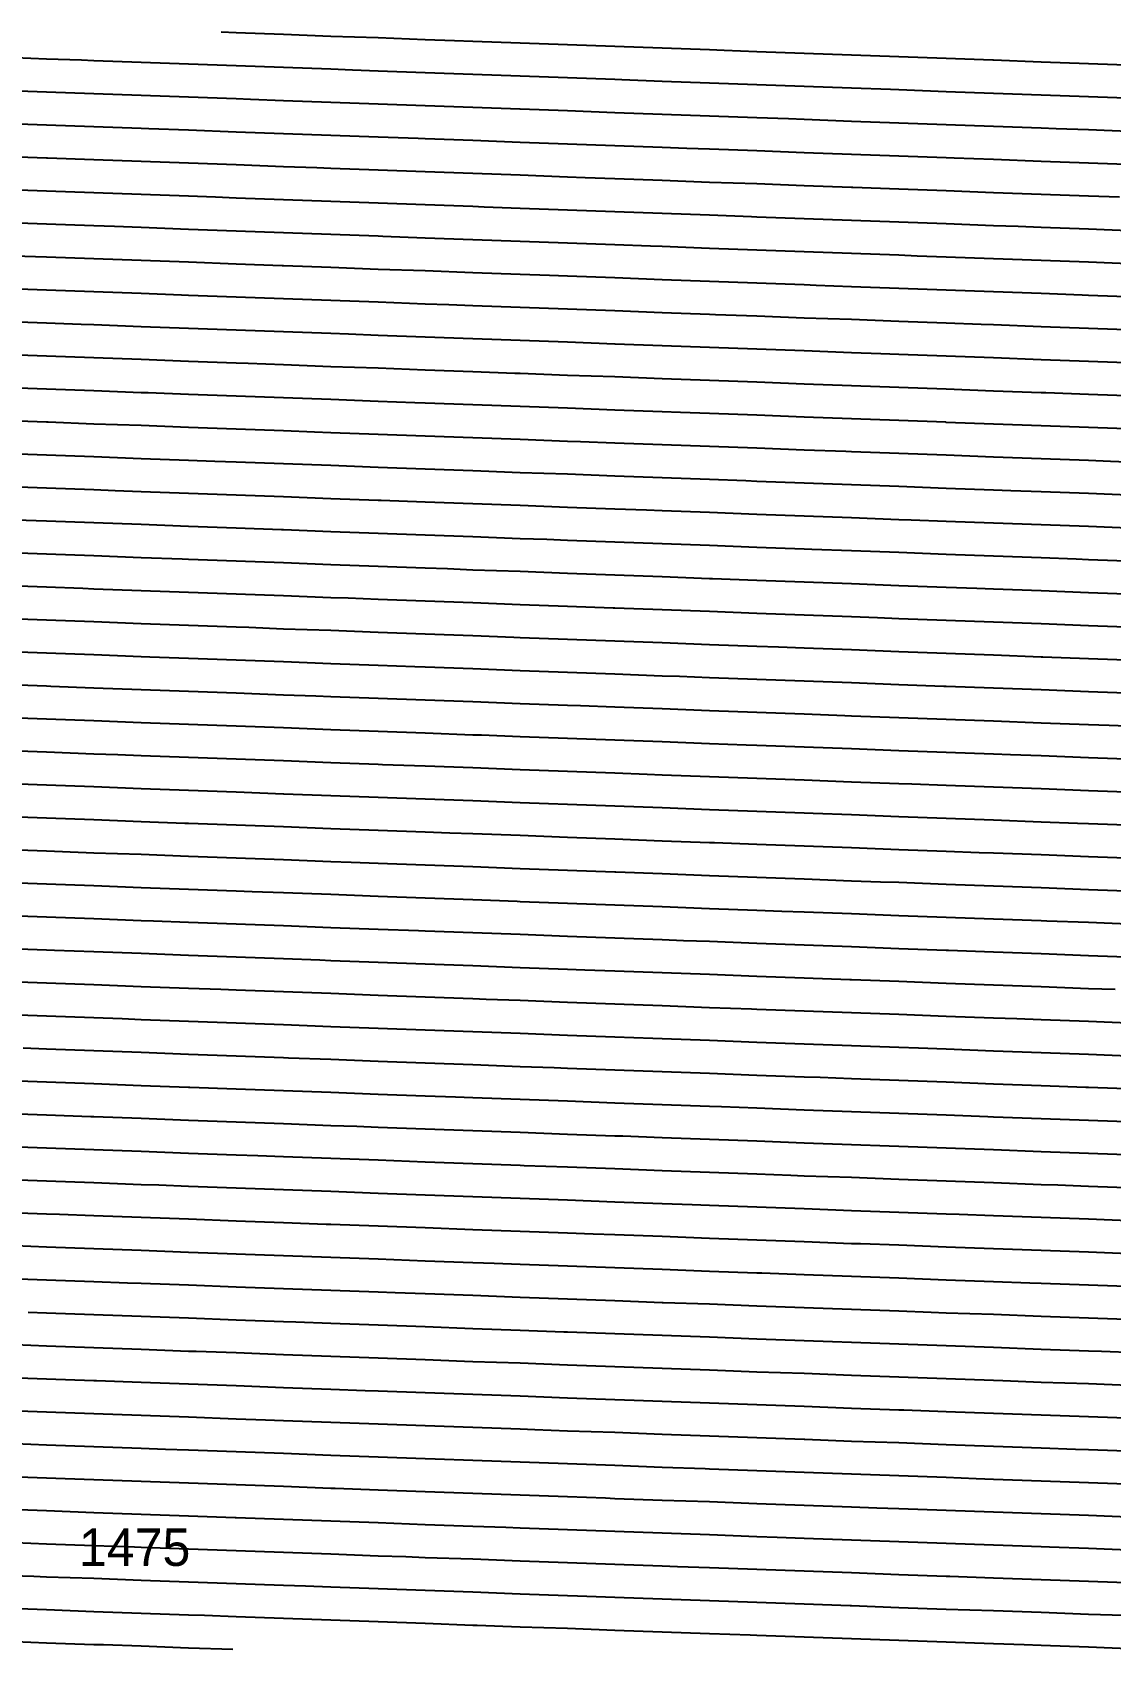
# Model space of a CAD drawing. Header units: metres. Extents: x 228 to 3387, y 52 to 162.
# Drawn here: x 423.1 to 495.1, y 53.2 to 161.3 of the extents above; entities that cross this region are included whole.
import ezdxf
from ezdxf.enums import TextEntityAlignment as Align

# ---------------------------------------------------------------- set-up
doc = ezdxf.new("R2010")
doc.units = ezdxf.units.M
for name, color, linetype in [('Vs_1000', 7, 'Continuous'), ('Vs_1025', 7, 'Continuous'), ('Vs_1050', 7, 'Continuous'), ('Vs_1075', 7, 'Continuous'), ('Vs_1100', 7, 'Continuous'), ('Vs_1125', 7, 'Continuous'), ('Vs_1150', 7, 'Continuous'), ('Vs_1175', 7, 'Continuous'), ('Vs_1200', 7, 'Continuous'), ('Vs_1225', 7, 'Continuous'), ('Vs_1250', 7, 'Continuous'), ('Vs_1275', 7, 'Continuous'), ('Vs_1300', 7, 'Continuous'), ('Vs_1325', 7, 'Continuous'), ('Vs_1350', 7, 'Continuous'), ('Vs_1375', 7, 'Continuous'), ('Vs_1400', 7, 'Continuous'), ('Vs_1425', 7, 'Continuous'), ('Vs_1450', 7, 'Continuous'), ('Vs_1475', 7, 'Continuous'), ('Vs_1500', 7, 'Continuous'), ('Vs_1525', 7, 'Continuous'), ('Vs_1550', 7, 'Continuous'), ('Vs_325', 7, 'Continuous'), ('Vs_350', 7, 'Continuous'), ('Vs_375', 7, 'Continuous'), ('Vs_400', 7, 'Continuous'), ('Vs_425', 7, 'Continuous'), ('Vs_450', 7, 'Continuous'), ('Vs_475', 7, 'Continuous'), ('Vs_500', 7, 'Continuous'), ('Vs_525', 7, 'Continuous'), ('Vs_550', 7, 'Continuous'), ('Vs_575', 7, 'Continuous'), ('Vs_600', 7, 'Continuous'), ('Vs_625', 7, 'Continuous'), ('Vs_650', 7, 'Continuous'), ('Vs_675', 7, 'Continuous'), ('Vs_700', 7, 'Continuous'), ('Vs_725', 7, 'Continuous'), ('Vs_750', 7, 'Continuous'), ('Vs_775', 7, 'Continuous'), ('Vs_800', 7, 'Continuous'), ('Vs_825', 7, 'Continuous'), ('Vs_850', 7, 'Continuous'), ('Vs_875', 7, 'Continuous'), ('Vs_900', 7, 'Continuous'), ('Vs_925', 7, 'Continuous'), ('Vs_950', 7, 'Continuous'), ('Vs_975', 7, 'Continuous')]:
    doc.layers.add(name, color=color, linetype=linetype)

msp = doc.modelspace()

# ---------------------------------------------------------------- linework, layer by layer
at = {"layer": 'Vs_1000'}
msp.add_lwpolyline([(496.75, 99.48), (493.59, 99.59), (490.43, 99.71), (487.26, 99.83), (484.24, 99.94), (484.1, 99.94), (480.94, 100.06), (477.78, 100.18), (474.62, 100.3), (471.46, 100.41), (468.29, 100.53), (466.55, 100.59), (465.13, 100.65), (461.97, 100.76), (458.81, 100.88), (455.65, 101), (452.49, 101.11), (449.32, 101.23), (448.86, 101.25), (446.16, 101.35), (443, 101.46), (439.84, 101.58), (436.68, 101.7), (433.51, 101.81), (431.17, 101.9), (430.35, 101.93), (427.19, 102.05), (424.03, 102.16), (420.87, 102.28)], dxfattribs=at)
at = {"layer": 'Vs_1025'}
msp.add_lwpolyline([(495.38, 97.33), (493.59, 97.39), (490.43, 97.51), (487.26, 97.63), (484.1, 97.74), (480.94, 97.86), (477.78, 97.98), (477.67, 97.98), (474.62, 98.09), (471.46, 98.21), (468.29, 98.33), (465.13, 98.44), (461.97, 98.56), (459.97, 98.63), (458.81, 98.68), (455.65, 98.79), (452.49, 98.91), (449.32, 99.03), (446.16, 99.14), (443, 99.26), (442.27, 99.29), (439.84, 99.38), (436.68, 99.49), (433.51, 99.61), (430.35, 99.73), (427.19, 99.84), (424.57, 99.94), (424.03, 99.96), (420.87, 100.08)], dxfattribs=at)
at = {"layer": 'Vs_1050'}
msp.add_lwpolyline([(496.75, 95.07), (493.59, 95.19), (490.43, 95.31), (488.82, 95.37), (487.26, 95.42), (484.1, 95.54), (480.94, 95.66), (477.78, 95.77), (474.62, 95.89), (471.46, 96.01), (471.1, 96.02), (468.29, 96.12), (465.13, 96.24), (461.97, 96.36), (458.81, 96.47), (455.65, 96.59), (453.38, 96.67), (452.49, 96.71), (449.32, 96.82), (446.16, 96.94), (443, 97.06), (439.84, 97.17), (436.68, 97.29), (435.67, 97.33), (433.51, 97.41), (430.35, 97.52), (427.19, 97.64), (424.03, 97.76), (420.87, 97.87)], dxfattribs=at)
at = {"layer": 'Vs_1075'}
msp.add_lwpolyline([(496.75, 92.87), (493.59, 92.99), (490.43, 93.11), (487.26, 93.22), (484.1, 93.34), (482.25, 93.41), (480.94, 93.46), (477.78, 93.57), (474.62, 93.69), (471.46, 93.8), (468.29, 93.92), (465.13, 94.04), (464.52, 94.06), (461.97, 94.15), (458.81, 94.27), (455.65, 94.39), (452.49, 94.5), (449.32, 94.62), (446.79, 94.71), (446.16, 94.74), (443, 94.85), (439.84, 94.97), (436.68, 95.09), (433.51, 95.2), (430.35, 95.32), (429.07, 95.37), (427.19, 95.44), (424.03, 95.55), (420.87, 95.67)], dxfattribs=at)
at = {"layer": 'Vs_1100'}
msp.add_lwpolyline([(496.75, 90.67), (493.59, 90.79), (493.43, 90.79), (490.43, 90.9), (487.26, 91.02), (484.1, 91.14), (480.94, 91.25), (477.78, 91.37), (475.68, 91.45), (474.62, 91.49), (471.46, 91.6), (468.29, 91.72), (465.13, 91.84), (461.97, 91.95), (458.81, 92.07), (457.93, 92.1), (455.65, 92.18), (452.49, 92.3), (449.32, 92.42), (446.16, 92.53), (443, 92.65), (440.19, 92.75), (439.84, 92.77), (436.68, 92.88), (433.51, 93), (430.35, 93.12), (427.19, 93.23), (424.03, 93.35), (422.47, 93.41)], dxfattribs=at)
at = {"layer": 'Vs_1125'}
msp.add_lwpolyline([(496.75, 88.47), (493.59, 88.59), (490.43, 88.7), (487.26, 88.82), (486.87, 88.83), (484.1, 88.94), (480.94, 89.05), (477.78, 89.17), (474.62, 89.28), (471.46, 89.4), (469.1, 89.49), (468.29, 89.52), (465.13, 89.63), (461.97, 89.75), (458.81, 89.87), (455.65, 89.98), (452.49, 90.1), (451.34, 90.14), (449.32, 90.21), (446.16, 90.33), (443, 90.45), (439.84, 90.56), (436.68, 90.68), (433.59, 90.79), (433.51, 90.8), (430.35, 90.91), (427.19, 91.03), (424.03, 91.15), (420.87, 91.26)], dxfattribs=at)
at = {"layer": 'Vs_1150'}
msp.add_lwpolyline([(496.75, 86.27), (493.59, 86.39), (490.43, 86.5), (487.26, 86.62), (484.1, 86.73), (480.94, 86.85), (480.3, 86.87), (477.78, 86.97), (474.62, 87.08), (471.46, 87.2), (468.29, 87.32), (465.13, 87.43), (462.51, 87.53), (461.97, 87.55), (458.81, 87.66), (455.65, 87.78), (452.49, 87.9), (449.32, 88.01), (446.16, 88.13), (444.74, 88.18), (443, 88.24), (439.84, 88.36), (436.68, 88.48), (433.51, 88.59), (430.35, 88.71), (427.19, 88.83), (426.98, 88.83), (424.03, 88.94), (420.87, 89.06)], dxfattribs=at)
at = {"layer": 'Vs_1175'}
msp.add_lwpolyline([(496.75, 84.07), (493.59, 84.19), (491.54, 84.26), (490.43, 84.3), (487.26, 84.42), (484.1, 84.53), (480.94, 84.65), (477.78, 84.77), (474.62, 84.88), (473.72, 84.91), (471.46, 85), (468.29, 85.11), (465.13, 85.23), (461.97, 85.35), (458.81, 85.46), (455.92, 85.57), (455.65, 85.58), (452.49, 85.69), (449.32, 85.81), (446.16, 85.93), (443, 86.04), (439.84, 86.16), (438.13, 86.22), (436.68, 86.27), (433.51, 86.39), (430.35, 86.51), (427.19, 86.62), (424.03, 86.74), (420.87, 86.86)], dxfattribs=at)
at = {"layer": 'Vs_1200'}
msp.add_lwpolyline([(496.75, 81.87), (493.59, 81.99), (490.43, 82.1), (487.26, 82.22), (484.97, 82.3), (484.1, 82.33), (480.94, 82.45), (477.78, 82.56), (474.62, 82.68), (471.46, 82.8), (468.29, 82.91), (467.13, 82.95), (465.13, 83.03), (461.97, 83.14), (458.81, 83.26), (455.65, 83.38), (452.49, 83.49), (449.32, 83.61), (449.31, 83.61), (446.16, 83.72), (443, 83.84), (439.84, 83.96), (436.68, 84.07), (433.51, 84.19), (431.52, 84.26), (430.35, 84.3), (427.19, 84.42), (424.03, 84.54), (420.87, 84.65)], dxfattribs=at)
at = {"layer": 'Vs_1225'}
msp.add_lwpolyline([(496.26, 79.69), (493.59, 79.79), (490.43, 79.9), (487.26, 80.02), (484.1, 80.13), (480.94, 80.25), (478.38, 80.34), (477.78, 80.36), (474.62, 80.48), (471.46, 80.6), (468.29, 80.71), (465.13, 80.83), (461.97, 80.94), (460.53, 80.99), (458.81, 81.06), (455.65, 81.17), (452.49, 81.29), (449.32, 81.41), (446.16, 81.52), (443, 81.64), (442.7, 81.65), (439.84, 81.75), (436.68, 81.87), (433.51, 81.99), (430.35, 82.1), (427.19, 82.22), (424.89, 82.3), (424.03, 82.33), (420.87, 82.45)], dxfattribs=at)
at = {"layer": 'Vs_1250'}
msp.add_lwpolyline([(496.75, 77.47), (493.59, 77.59), (490.43, 77.7), (489.69, 77.73), (487.26, 77.82), (484.1, 77.93), (480.94, 78.05), (477.78, 78.16), (474.62, 78.28), (471.79, 78.38), (471.46, 78.39), (468.29, 78.51), (465.13, 78.63), (461.97, 78.74), (458.81, 78.86), (455.65, 78.97), (453.92, 79.04), (452.49, 79.09), (449.32, 79.2), (446.16, 79.32), (443, 79.43), (439.84, 79.55), (436.68, 79.67), (436.08, 79.69), (433.51, 79.78), (430.35, 79.9), (427.19, 80.01), (424.03, 80.13), (420.87, 80.25)], dxfattribs=at)
at = {"layer": 'Vs_1275'}
msp.add_lwpolyline([(496.75, 75.27), (493.59, 75.39), (490.43, 75.5), (487.26, 75.62), (484.1, 75.73), (483.1, 75.77), (480.94, 75.85), (477.78, 75.96), (474.62, 76.08), (471.46, 76.19), (468.29, 76.31), (465.19, 76.42), (465.13, 76.42), (461.97, 76.54), (458.81, 76.66), (455.65, 76.77), (452.49, 76.89), (449.32, 77), (447.3, 77.08), (446.16, 77.12), (443, 77.23), (439.84, 77.35), (436.68, 77.46), (433.51, 77.58), (430.35, 77.7), (429.44, 77.73), (427.19, 77.81), (424.03, 77.93), (420.87, 78.04)], dxfattribs=at)
at = {"layer": 'Vs_1300'}
msp.add_lwpolyline([(496.75, 73.07), (494.47, 73.16), (493.59, 73.19), (490.43, 73.3), (487.26, 73.42), (484.1, 73.53), (480.94, 73.65), (477.78, 73.76), (476.5, 73.81), (474.62, 73.88), (471.46, 73.99), (468.29, 74.11), (465.13, 74.22), (461.97, 74.34), (458.81, 74.45), (458.57, 74.46), (455.65, 74.57), (452.49, 74.68), (449.32, 74.8), (446.16, 74.92), (443, 75.03), (440.67, 75.12), (439.84, 75.15), (436.68, 75.26), (433.51, 75.38), (430.35, 75.49), (427.19, 75.61), (424.03, 75.72), (422.8, 75.77)], dxfattribs=at)
at = {"layer": 'Vs_1325'}
msp.add_lwpolyline([(496.75, 70.87), (493.59, 70.99), (490.43, 71.1), (487.88, 71.2), (487.26, 71.22), (484.1, 71.33), (480.94, 71.45), (477.78, 71.56), (474.62, 71.68), (471.46, 71.79), (469.89, 71.85), (468.29, 71.91), (465.13, 72.02), (461.97, 72.14), (458.81, 72.25), (455.65, 72.37), (452.49, 72.48), (451.94, 72.5), (449.32, 72.6), (446.16, 72.71), (443, 72.83), (439.84, 72.94), (436.68, 73.06), (434.03, 73.16), (433.51, 73.17), (430.35, 73.29), (427.19, 73.41), (424.03, 73.52), (420.87, 73.64)], dxfattribs=at)
at = {"layer": 'Vs_1350'}
msp.add_lwpolyline([(496.75, 68.68), (493.59, 68.79), (490.43, 68.9), (487.26, 69.02), (484.1, 69.13), (481.27, 69.24), (480.94, 69.25), (477.78, 69.36), (474.62, 69.48), (471.46, 69.59), (468.29, 69.71), (465.13, 69.82), (463.27, 69.89), (461.97, 69.94), (458.81, 70.05), (455.65, 70.17), (452.49, 70.28), (449.32, 70.4), (446.16, 70.51), (445.3, 70.54), (443, 70.63), (439.84, 70.74), (436.68, 70.86), (433.51, 70.97), (430.35, 71.09), (427.37, 71.2), (427.19, 71.2), (424.03, 71.32), (420.87, 71.43)], dxfattribs=at)
at = {"layer": 'Vs_1375'}
msp.add_lwpolyline([(496.75, 66.48), (493.59, 66.59), (492.72, 66.62), (490.43, 66.71), (487.26, 66.82), (484.1, 66.93), (480.94, 67.05), (477.78, 67.16), (474.65, 67.28), (474.62, 67.28), (471.46, 67.39), (468.29, 67.51), (465.13, 67.62), (461.97, 67.74), (458.81, 67.85), (456.63, 67.93), (455.65, 67.97), (452.49, 68.08), (449.32, 68.19), (446.16, 68.31), (443, 68.42), (439.84, 68.54), (438.65, 68.58), (436.68, 68.65), (433.51, 68.77), (430.35, 68.88), (427.19, 69), (424.03, 69.11), (420.87, 69.23)], dxfattribs=at)
at = {"layer": 'Vs_1400'}
msp.add_lwpolyline([(496.75, 64.28), (493.59, 64.39), (490.43, 64.51), (487.26, 64.62), (486.1, 64.66), (484.1, 64.74), (480.94, 64.85), (477.78, 64.96), (474.62, 65.08), (471.46, 65.19), (468.29, 65.31), (468.01, 65.32), (465.13, 65.42), (461.97, 65.54), (458.81, 65.65), (455.65, 65.76), (452.49, 65.88), (449.98, 65.97), (449.32, 65.99), (446.16, 66.11), (443, 66.22), (439.84, 66.34), (436.68, 66.45), (433.51, 66.57), (431.97, 66.62), (430.35, 66.68), (427.19, 66.8), (424.03, 66.91), (420.87, 67.03)], dxfattribs=at)
at = {"layer": 'Vs_1425'}
msp.add_lwpolyline([(496.75, 62.08), (493.59, 62.2), (490.43, 62.31), (487.26, 62.42), (484.1, 62.54), (480.94, 62.65), (479.47, 62.7), (477.78, 62.76), (474.62, 62.88), (471.46, 62.99), (468.29, 63.11), (465.13, 63.22), (461.97, 63.33), (461.36, 63.36), (458.81, 63.45), (455.65, 63.56), (452.49, 63.68), (449.32, 63.79), (446.16, 63.91), (443.31, 64.01), (443, 64.02), (439.84, 64.14), (436.68, 64.25), (433.51, 64.36), (430.35, 64.48), (427.19, 64.59), (425.28, 64.66), (424.03, 64.71), (420.87, 64.82)], dxfattribs=at)
at = {"layer": 'Vs_1450'}
msp.add_lwpolyline([(496.75, 59.88), (493.59, 60), (491, 60.09), (490.43, 60.11), (487.26, 60.22), (484.1, 60.34), (480.94, 60.45), (477.78, 60.57), (474.62, 60.68), (472.82, 60.74), (471.46, 60.79), (468.29, 60.91), (465.13, 61.02), (461.97, 61.13), (458.81, 61.25), (455.65, 61.36), (454.7, 61.4), (452.49, 61.48), (449.32, 61.59), (446.16, 61.71), (443, 61.82), (439.84, 61.93), (436.68, 62.05), (436.62, 62.05), (433.51, 62.16), (430.35, 62.28), (427.19, 62.39), (424.03, 62.51), (420.87, 62.62)], dxfattribs=at)
at = {"layer": 'Vs_1475'}
msp.add_lwpolyline([(496.75, 57.69), (493.59, 57.8), (490.43, 57.91), (487.26, 58.03), (484.35, 58.13), (484.1, 58.14), (480.94, 58.25), (477.78, 58.37), (474.62, 58.48), (471.46, 58.59), (468.29, 58.71), (466.15, 58.78), (465.13, 58.82), (461.97, 58.93), (458.81, 59.05), (455.65, 59.16), (452.49, 59.28), (449.32, 59.39), (448.01, 59.44), (446.16, 59.5), (443, 59.62), (439.84, 59.73), (436.68, 59.85), (433.51, 59.96), (430.35, 60.07), (429.91, 60.09), (427.19, 60.19), (424.03, 60.3), (420.87, 60.42)], dxfattribs=at)
at = {"layer": 'Vs_1500'}
msp.add_lwpolyline([(495.97, 55.52), (493.59, 55.6), (490.43, 55.72), (487.26, 55.83), (484.1, 55.94), (480.94, 56.05), (477.78, 56.17), (477.69, 56.17), (474.62, 56.28), (471.46, 56.39), (468.29, 56.51), (465.13, 56.62), (461.97, 56.73), (459.47, 56.82), (458.81, 56.85), (455.65, 56.96), (452.49, 57.08), (449.32, 57.19), (446.16, 57.3), (443, 57.42), (441.31, 57.48), (439.84, 57.53), (436.68, 57.64), (433.51, 57.76), (430.35, 57.87), (427.19, 57.99), (424.03, 58.1), (423.18, 58.13), (420.87, 58.21)], dxfattribs=at)
at = {"layer": 'Vs_1525'}
msp.add_lwpolyline([(496.75, 53.29), (493.59, 53.41), (490.43, 53.52), (489.3, 53.56), (487.26, 53.63), (484.1, 53.74), (480.94, 53.86), (477.78, 53.97), (474.62, 54.08), (471.46, 54.19), (471, 54.21), (468.29, 54.31), (465.13, 54.42), (461.97, 54.53), (458.81, 54.65), (455.65, 54.76), (452.77, 54.86), (452.49, 54.87), (449.32, 54.99), (446.16, 55.1), (443, 55.22), (439.84, 55.33), (436.68, 55.44), (434.58, 55.52), (433.51, 55.56), (430.35, 55.67), (427.19, 55.78), (424.03, 55.9), (420.87, 56.01)], dxfattribs=at)
at = {"layer": 'Vs_1550'}
msp.add_lwpolyline([(436.47, 53.25), (433.51, 53.35), (430.35, 53.47), (427.84, 53.56), (427.19, 53.58), (424.03, 53.69), (420.87, 53.81)], dxfattribs=at)
at = {"layer": 'Vs_325'}
msp.add_lwpolyline([(496.75, 159.04), (493.59, 159.15), (490.43, 159.27), (487.26, 159.39), (487.22, 159.39), (484.1, 159.5), (480.94, 159.62), (477.78, 159.73), (474.62, 159.85), (471.46, 159.96), (469.27, 160.04), (468.29, 160.08), (465.13, 160.19), (461.97, 160.31), (458.81, 160.42), (455.65, 160.53), (452.49, 160.65), (451.27, 160.69), (449.32, 160.76), (446.16, 160.88), (443, 160.99), (439.84, 161.11), (436.68, 161.22), (435.68, 161.26)], dxfattribs=at)
at = {"layer": 'Vs_350'}
msp.add_lwpolyline([(496.75, 156.83), (493.59, 156.95), (490.43, 157.06), (487.26, 157.18), (484.1, 157.29), (480.94, 157.41), (480.38, 157.43), (477.78, 157.52), (474.62, 157.64), (471.46, 157.75), (468.29, 157.87), (465.13, 157.98), (462.45, 158.08), (461.97, 158.1), (458.81, 158.21), (455.65, 158.33), (452.49, 158.44), (449.32, 158.56), (446.16, 158.67), (444.45, 158.73), (443, 158.79), (439.84, 158.9), (436.68, 159.01), (433.51, 159.13), (430.35, 159.24), (427.19, 159.36), (426.37, 159.39), (424.03, 159.47), (420.87, 159.59)], dxfattribs=at)
at = {"layer": 'Vs_375'}
msp.add_lwpolyline([(496.75, 154.62), (493.59, 154.74), (491.45, 154.81), (490.43, 154.85), (487.26, 154.97), (484.1, 155.08), (480.94, 155.2), (477.78, 155.31), (474.62, 155.43), (473.57, 155.47), (471.46, 155.54), (468.29, 155.66), (465.13, 155.77), (461.97, 155.89), (458.81, 156.01), (455.65, 156.12), (455.64, 156.12), (452.49, 156.24), (449.32, 156.35), (446.16, 156.46), (443, 156.58), (439.84, 156.69), (437.64, 156.77), (436.68, 156.81), (433.51, 156.92), (430.35, 157.04), (427.19, 157.15), (424.03, 157.27), (420.87, 157.38)], dxfattribs=at)
at = {"layer": 'Vs_400'}
msp.add_lwpolyline([(496.75, 152.41), (493.59, 152.53), (490.43, 152.64), (487.26, 152.76), (484.64, 152.85), (484.1, 152.87), (480.94, 152.99), (477.78, 153.11), (474.62, 153.22), (471.46, 153.34), (468.29, 153.45), (466.77, 153.51), (465.13, 153.57), (461.97, 153.68), (458.81, 153.8), (455.65, 153.91), (452.49, 154.03), (449.32, 154.14), (448.85, 154.16), (446.16, 154.26), (443, 154.37), (439.84, 154.49), (436.68, 154.6), (433.51, 154.72), (430.86, 154.81), (430.35, 154.83), (427.19, 154.95), (424.03, 155.06), (420.87, 155.18)], dxfattribs=at)
at = {"layer": 'Vs_425'}
msp.add_lwpolyline([(495.67, 150.24), (493.59, 150.32), (490.43, 150.43), (487.26, 150.55), (484.1, 150.67), (480.94, 150.78), (477.86, 150.89), (477.78, 150.9), (474.62, 151.01), (471.46, 151.13), (468.29, 151.24), (465.13, 151.36), (461.97, 151.48), (460, 151.55), (458.81, 151.59), (455.65, 151.71), (452.49, 151.82), (449.32, 151.94), (446.16, 152.05), (443, 152.17), (442.07, 152.2), (439.84, 152.28), (436.68, 152.4), (433.51, 152.51), (430.35, 152.63), (427.19, 152.74), (424.09, 152.85), (424.03, 152.86), (420.87, 152.97)], dxfattribs=at)
at = {"layer": 'Vs_450'}
msp.add_lwpolyline([(496.75, 147.99), (493.59, 148.11), (490.43, 148.23), (488.9, 148.28), (487.26, 148.34), (484.1, 148.46), (480.94, 148.57), (477.78, 148.69), (474.62, 148.81), (471.46, 148.92), (471.1, 148.93), (468.29, 149.04), (465.13, 149.15), (461.97, 149.27), (458.81, 149.38), (455.65, 149.5), (453.24, 149.59), (452.49, 149.62), (449.32, 149.73), (446.16, 149.85), (443, 149.96), (439.84, 150.08), (436.68, 150.19), (435.32, 150.24), (433.51, 150.31), (430.35, 150.42), (427.19, 150.54), (424.03, 150.65), (420.87, 150.77)], dxfattribs=at)
at = {"layer": 'Vs_475'}
msp.add_lwpolyline([(496.75, 145.78), (493.59, 145.9), (490.43, 146.02), (487.26, 146.13), (484.1, 146.25), (482.15, 146.32), (480.94, 146.37), (477.78, 146.48), (474.62, 146.6), (471.46, 146.71), (468.29, 146.83), (465.13, 146.95), (464.35, 146.97), (461.97, 147.06), (458.81, 147.18), (455.65, 147.29), (452.49, 147.41), (449.32, 147.52), (446.49, 147.63), (446.16, 147.64), (443, 147.76), (439.84, 147.87), (436.68, 147.99), (433.51, 148.1), (430.35, 148.22), (428.57, 148.28), (427.19, 148.33), (424.03, 148.45), (420.87, 148.56)], dxfattribs=at)
at = {"layer": 'Vs_500'}
msp.add_lwpolyline([(496.75, 143.58), (493.59, 143.69), (493.17, 143.71), (490.43, 143.81), (487.26, 143.93), (484.1, 144.04), (480.94, 144.16), (477.78, 144.27), (475.41, 144.36), (474.62, 144.39), (471.46, 144.51), (468.29, 144.62), (465.13, 144.74), (461.97, 144.86), (458.81, 144.97), (457.61, 145.02), (455.65, 145.09), (452.49, 145.2), (449.32, 145.32), (446.16, 145.43), (443, 145.55), (439.84, 145.67), (439.76, 145.67), (436.68, 145.78), (433.51, 145.9), (430.35, 146.01), (427.19, 146.13), (424.03, 146.24), (421.85, 146.32)], dxfattribs=at)
at = {"layer": 'Vs_525'}
msp.add_lwpolyline([(496.75, 141.37), (493.59, 141.49), (490.43, 141.6), (487.26, 141.72), (486.44, 141.75), (484.1, 141.84), (480.94, 141.95), (477.78, 142.07), (474.62, 142.18), (471.46, 142.3), (468.69, 142.4), (468.29, 142.42), (465.13, 142.53), (461.97, 142.65), (458.81, 142.77), (455.65, 142.88), (452.49, 143), (450.89, 143.06), (449.32, 143.11), (446.16, 143.23), (443, 143.34), (439.84, 143.46), (436.68, 143.58), (433.51, 143.69), (433.04, 143.71), (430.35, 143.81), (427.19, 143.92), (424.03, 144.04), (420.87, 144.15)], dxfattribs=at)
at = {"layer": 'Vs_550'}
msp.add_lwpolyline([(496.75, 139.16), (493.59, 139.28), (490.43, 139.39), (487.26, 139.51), (484.1, 139.63), (480.94, 139.74), (479.74, 139.79), (477.78, 139.86), (474.62, 139.98), (471.46, 140.09), (468.29, 140.21), (465.13, 140.33), (461.99, 140.44), (461.97, 140.44), (458.81, 140.56), (455.65, 140.68), (452.49, 140.79), (449.32, 140.91), (446.16, 141.02), (444.19, 141.1), (443, 141.14), (439.84, 141.25), (436.68, 141.37), (433.51, 141.49), (430.35, 141.6), (427.19, 141.72), (426.34, 141.75), (424.03, 141.83), (420.87, 141.95)], dxfattribs=at)
at = {"layer": 'Vs_575'}
msp.add_lwpolyline([(496.75, 136.95), (493.59, 137.07), (490.75, 137.18), (490.43, 137.19), (487.26, 137.3), (484.1, 137.42), (480.94, 137.54), (477.78, 137.65), (474.62, 137.77), (473.04, 137.83), (471.46, 137.89), (468.29, 138), (465.13, 138.12), (461.97, 138.24), (458.81, 138.35), (455.65, 138.47), (455.29, 138.48), (452.49, 138.59), (449.32, 138.7), (446.16, 138.82), (443, 138.93), (439.84, 139.05), (437.49, 139.14), (436.68, 139.17), (433.51, 139.28), (430.35, 139.4), (427.19, 139.51), (424.03, 139.63), (420.87, 139.74)], dxfattribs=at)
at = {"layer": 'Vs_600'}
msp.add_lwpolyline([(496.75, 134.75), (493.59, 134.86), (490.43, 134.98), (487.26, 135.1), (484.1, 135.21), (484.07, 135.22), (480.94, 135.33), (477.78, 135.45), (474.62, 135.56), (471.46, 135.68), (468.29, 135.8), (466.36, 135.87), (465.13, 135.91), (461.97, 136.03), (458.81, 136.15), (455.65, 136.26), (452.49, 136.38), (449.32, 136.5), (448.61, 136.52), (446.16, 136.61), (443, 136.73), (439.84, 136.84), (436.68, 136.96), (433.51, 137.08), (430.81, 137.18), (430.35, 137.19), (427.19, 137.31), (424.03, 137.42), (420.87, 137.54)], dxfattribs=at)
at = {"layer": 'Vs_625'}
msp.add_lwpolyline([(496.75, 132.54), (495.06, 132.6), (493.59, 132.66), (490.43, 132.77), (487.26, 132.89), (484.1, 133.01), (480.94, 133.13), (477.78, 133.24), (477.39, 133.26), (474.62, 133.36), (471.46, 133.48), (468.29, 133.59), (465.13, 133.71), (461.97, 133.83), (459.68, 133.91), (458.81, 133.94), (455.65, 134.06), (452.49, 134.17), (449.32, 134.29), (446.16, 134.41), (443, 134.52), (441.93, 134.56), (439.84, 134.64), (436.68, 134.76), (433.51, 134.87), (430.35, 134.99), (427.19, 135.1), (424.14, 135.22), (424.03, 135.22), (420.87, 135.34)], dxfattribs=at)
at = {"layer": 'Vs_650'}
msp.add_lwpolyline([(496.75, 130.33), (493.59, 130.45), (490.43, 130.57), (488.41, 130.64), (487.26, 130.69), (484.1, 130.8), (480.94, 130.92), (477.78, 131.04), (474.62, 131.15), (471.46, 131.27), (470.73, 131.3), (468.29, 131.39), (465.13, 131.5), (461.97, 131.62), (458.81, 131.74), (455.65, 131.85), (453.02, 131.95), (452.49, 131.97), (449.32, 132.09), (446.16, 132.2), (443, 132.32), (439.84, 132.44), (436.68, 132.55), (435.27, 132.6), (433.51, 132.67), (430.35, 132.78), (427.19, 132.9), (424.03, 133.02), (420.87, 133.13)], dxfattribs=at)
at = {"layer": 'Vs_675'}
msp.add_lwpolyline([(496.75, 128.13), (493.59, 128.25), (490.43, 128.36), (487.26, 128.48), (484.1, 128.6), (481.76, 128.68), (480.94, 128.71), (477.78, 128.83), (474.62, 128.95), (471.46, 129.06), (468.29, 129.18), (465.13, 129.3), (464.08, 129.34), (461.97, 129.41), (458.81, 129.53), (455.65, 129.65), (452.49, 129.76), (449.32, 129.88), (446.37, 129.99), (446.16, 130), (443, 130.11), (439.84, 130.23), (436.68, 130.35), (433.51, 130.46), (430.35, 130.58), (428.62, 130.64), (427.19, 130.7), (424.03, 130.81), (420.87, 130.93)], dxfattribs=at)
at = {"layer": 'Vs_700'}
msp.add_lwpolyline([(496.75, 125.92), (493.59, 126.04), (492.77, 126.07), (490.43, 126.16), (487.26, 126.27), (484.1, 126.39), (480.94, 126.51), (477.78, 126.63), (475.12, 126.72), (474.62, 126.74), (471.46, 126.86), (468.29, 126.98), (465.13, 127.09), (461.97, 127.21), (458.81, 127.33), (457.44, 127.38), (455.65, 127.44), (452.49, 127.56), (449.32, 127.68), (446.16, 127.79), (443, 127.91), (439.84, 128.03), (439.72, 128.03), (436.68, 128.14), (433.51, 128.26), (430.35, 128.38), (427.19, 128.49), (424.03, 128.61), (421.97, 128.68)], dxfattribs=at)
at = {"layer": 'Vs_725'}
msp.add_lwpolyline([(496.75, 123.72), (493.59, 123.83), (490.43, 123.95), (487.26, 124.07), (486.14, 124.11), (484.1, 124.19), (480.94, 124.3), (477.78, 124.42), (474.62, 124.54), (471.46, 124.65), (468.49, 124.76), (468.29, 124.77), (465.13, 124.89), (461.97, 125), (458.81, 125.12), (455.65, 125.24), (452.49, 125.35), (450.8, 125.42), (449.32, 125.47), (446.16, 125.59), (443, 125.7), (439.84, 125.82), (436.68, 125.94), (433.51, 126.05), (433.08, 126.07), (430.35, 126.17), (427.19, 126.29), (424.03, 126.4), (420.87, 126.52)], dxfattribs=at)
at = {"layer": 'Vs_750'}
msp.add_lwpolyline([(496.75, 121.51), (493.59, 121.63), (490.43, 121.75), (487.26, 121.86), (484.1, 121.98), (480.94, 122.1), (479.52, 122.15), (477.78, 122.22), (474.62, 122.33), (471.46, 122.45), (468.29, 122.57), (465.13, 122.68), (461.97, 122.8), (461.86, 122.8), (458.81, 122.92), (455.65, 123.03), (452.49, 123.15), (449.32, 123.27), (446.16, 123.38), (444.17, 123.46), (443, 123.5), (439.84, 123.62), (436.68, 123.73), (433.51, 123.85), (430.35, 123.97), (427.19, 124.08), (426.45, 124.11), (424.03, 124.2), (420.87, 124.32)], dxfattribs=at)
at = {"layer": 'Vs_775'}
msp.add_lwpolyline([(496.75, 119.31), (493.59, 119.42), (490.54, 119.54), (490.43, 119.54), (487.26, 119.66), (484.1, 119.78), (480.94, 119.89), (477.78, 120.01), (474.62, 120.13), (472.9, 120.19), (471.46, 120.24), (468.29, 120.36), (465.13, 120.48), (461.97, 120.6), (458.81, 120.71), (455.65, 120.83), (455.24, 120.84), (452.49, 120.95), (449.32, 121.06), (446.16, 121.18), (443, 121.3), (439.84, 121.41), (437.54, 121.5), (436.68, 121.53), (433.51, 121.65), (430.35, 121.76), (427.19, 121.88), (424.03, 122), (420.87, 122.11)], dxfattribs=at)
at = {"layer": 'Vs_800'}
msp.add_lwpolyline([(496.75, 117.1), (493.59, 117.22), (490.43, 117.34), (487.26, 117.45), (484.1, 117.57), (483.94, 117.58), (480.94, 117.69), (477.78, 117.81), (474.62, 117.92), (471.46, 118.04), (468.29, 118.16), (466.29, 118.23), (465.13, 118.27), (461.97, 118.39), (458.81, 118.51), (455.65, 118.62), (452.49, 118.74), (449.32, 118.86), (448.62, 118.88), (446.16, 118.98), (443, 119.09), (439.84, 119.21), (436.68, 119.33), (433.51, 119.44), (430.93, 119.54), (430.35, 119.56), (427.19, 119.68), (424.03, 119.79), (420.87, 119.91)], dxfattribs=at)
at = {"layer": 'Vs_825'}
msp.add_lwpolyline([(496.75, 114.9), (494.97, 114.96), (493.59, 115.02), (490.43, 115.13), (487.26, 115.25), (484.1, 115.37), (480.94, 115.48), (477.78, 115.6), (477.34, 115.62), (474.62, 115.72), (471.46, 115.84), (468.29, 115.95), (465.13, 116.07), (461.97, 116.19), (459.68, 116.27), (458.81, 116.3), (455.65, 116.42), (452.49, 116.54), (449.32, 116.65), (446.16, 116.77), (443, 116.89), (442.01, 116.92), (439.84, 117), (436.68, 117.12), (433.51, 117.24), (430.35, 117.35), (427.19, 117.47), (424.31, 117.58), (424.03, 117.59), (420.87, 117.71)], dxfattribs=at)
at = {"layer": 'Vs_850'}
msp.add_lwpolyline([(496.75, 112.7), (493.59, 112.81), (490.43, 112.93), (488.38, 113.01), (487.26, 113.05), (484.1, 113.16), (480.94, 113.28), (477.78, 113.4), (474.62, 113.51), (471.46, 113.63), (470.74, 113.66), (468.29, 113.75), (465.13, 113.87), (461.97, 113.98), (458.81, 114.1), (455.65, 114.22), (453.08, 114.31), (452.49, 114.33), (449.32, 114.45), (446.16, 114.57), (443, 114.68), (439.84, 114.8), (436.68, 114.92), (435.4, 114.96), (433.51, 115.03), (430.35, 115.15), (427.19, 115.27), (424.03, 115.38), (420.87, 115.5)], dxfattribs=at)
at = {"layer": 'Vs_875'}
msp.add_lwpolyline([(496.75, 110.49), (493.59, 110.61), (490.43, 110.73), (487.26, 110.84), (484.1, 110.96), (481.8, 111.05), (480.94, 111.08), (477.78, 111.19), (474.62, 111.31), (471.46, 111.43), (468.29, 111.54), (465.13, 111.66), (464.14, 111.7), (461.97, 111.78), (458.81, 111.9), (455.65, 112.01), (452.49, 112.13), (449.32, 112.25), (446.47, 112.35), (446.16, 112.36), (443, 112.48), (439.84, 112.6), (436.68, 112.71), (433.51, 112.83), (430.35, 112.95), (428.79, 113.01), (427.19, 113.06), (424.03, 113.18), (420.87, 113.3)], dxfattribs=at)
at = {"layer": 'Vs_900'}
msp.add_lwpolyline([(496.75, 108.29), (493.59, 108.41), (492.86, 108.43), (490.43, 108.52), (487.26, 108.64), (484.1, 108.76), (480.94, 108.87), (477.78, 108.99), (475.21, 109.09), (474.62, 109.11), (471.46, 109.22), (468.29, 109.34), (465.13, 109.46), (461.97, 109.58), (458.81, 109.69), (457.55, 109.74), (455.65, 109.81), (452.49, 109.93), (449.32, 110.04), (446.16, 110.16), (443, 110.28), (439.87, 110.39), (439.84, 110.39), (436.68, 110.51), (433.51, 110.63), (430.35, 110.74), (427.19, 110.86), (424.03, 110.98), (422.19, 111.05)], dxfattribs=at)
at = {"layer": 'Vs_925'}
msp.add_lwpolyline([(496.75, 106.09), (493.59, 106.2), (490.43, 106.32), (487.26, 106.44), (486.29, 106.47), (484.1, 106.55), (480.94, 106.67), (477.78, 106.79), (474.62, 106.9), (471.46, 107.02), (468.63, 107.13), (468.29, 107.14), (465.13, 107.25), (461.97, 107.37), (458.81, 107.49), (455.65, 107.61), (452.49, 107.72), (450.95, 107.78), (449.32, 107.84), (446.16, 107.96), (443, 108.07), (439.84, 108.19), (436.68, 108.31), (433.51, 108.42), (433.27, 108.43), (430.35, 108.54), (427.19, 108.66), (424.03, 108.77), (420.87, 108.89)], dxfattribs=at)
at = {"layer": 'Vs_950'}
msp.add_lwpolyline([(496.75, 103.88), (493.59, 104), (490.43, 104.12), (487.26, 104.23), (484.1, 104.35), (480.94, 104.47), (479.71, 104.51), (477.78, 104.58), (474.62, 104.7), (471.46, 104.82), (468.29, 104.93), (465.13, 105.05), (462.04, 105.17), (461.97, 105.17), (458.81, 105.29), (455.65, 105.4), (452.49, 105.52), (449.32, 105.64), (446.16, 105.75), (444.36, 105.82), (443, 105.87), (439.84, 105.99), (436.68, 106.1), (433.51, 106.22), (430.35, 106.34), (427.19, 106.45), (426.68, 106.47), (424.03, 106.57), (420.87, 106.69)], dxfattribs=at)
at = {"layer": 'Vs_975'}
msp.add_lwpolyline([(496.75, 101.68), (493.59, 101.8), (490.81, 101.9), (490.43, 101.91), (487.26, 102.03), (484.1, 102.15), (480.94, 102.26), (477.78, 102.38), (474.62, 102.5), (473.13, 102.55), (471.46, 102.61), (468.29, 102.73), (465.13, 102.85), (461.97, 102.97), (458.81, 103.08), (455.65, 103.2), (455.45, 103.21), (452.49, 103.32), (449.32, 103.43), (446.16, 103.55), (443, 103.67), (439.84, 103.78), (437.76, 103.86), (436.68, 103.9), (433.51, 104.02), (430.35, 104.13), (427.19, 104.25), (424.03, 104.37), (420.87, 104.48)], dxfattribs=at)

# ---------------------------------------------------------------- texts
at = {"layer": 'Vs_1475'}
msp.add_text('1475', height=2.5, dxfattribs=at).set_placement((429.91, 60.09), align=Align.MIDDLE_CENTER)

doc.saveas('drawing.dxf')
